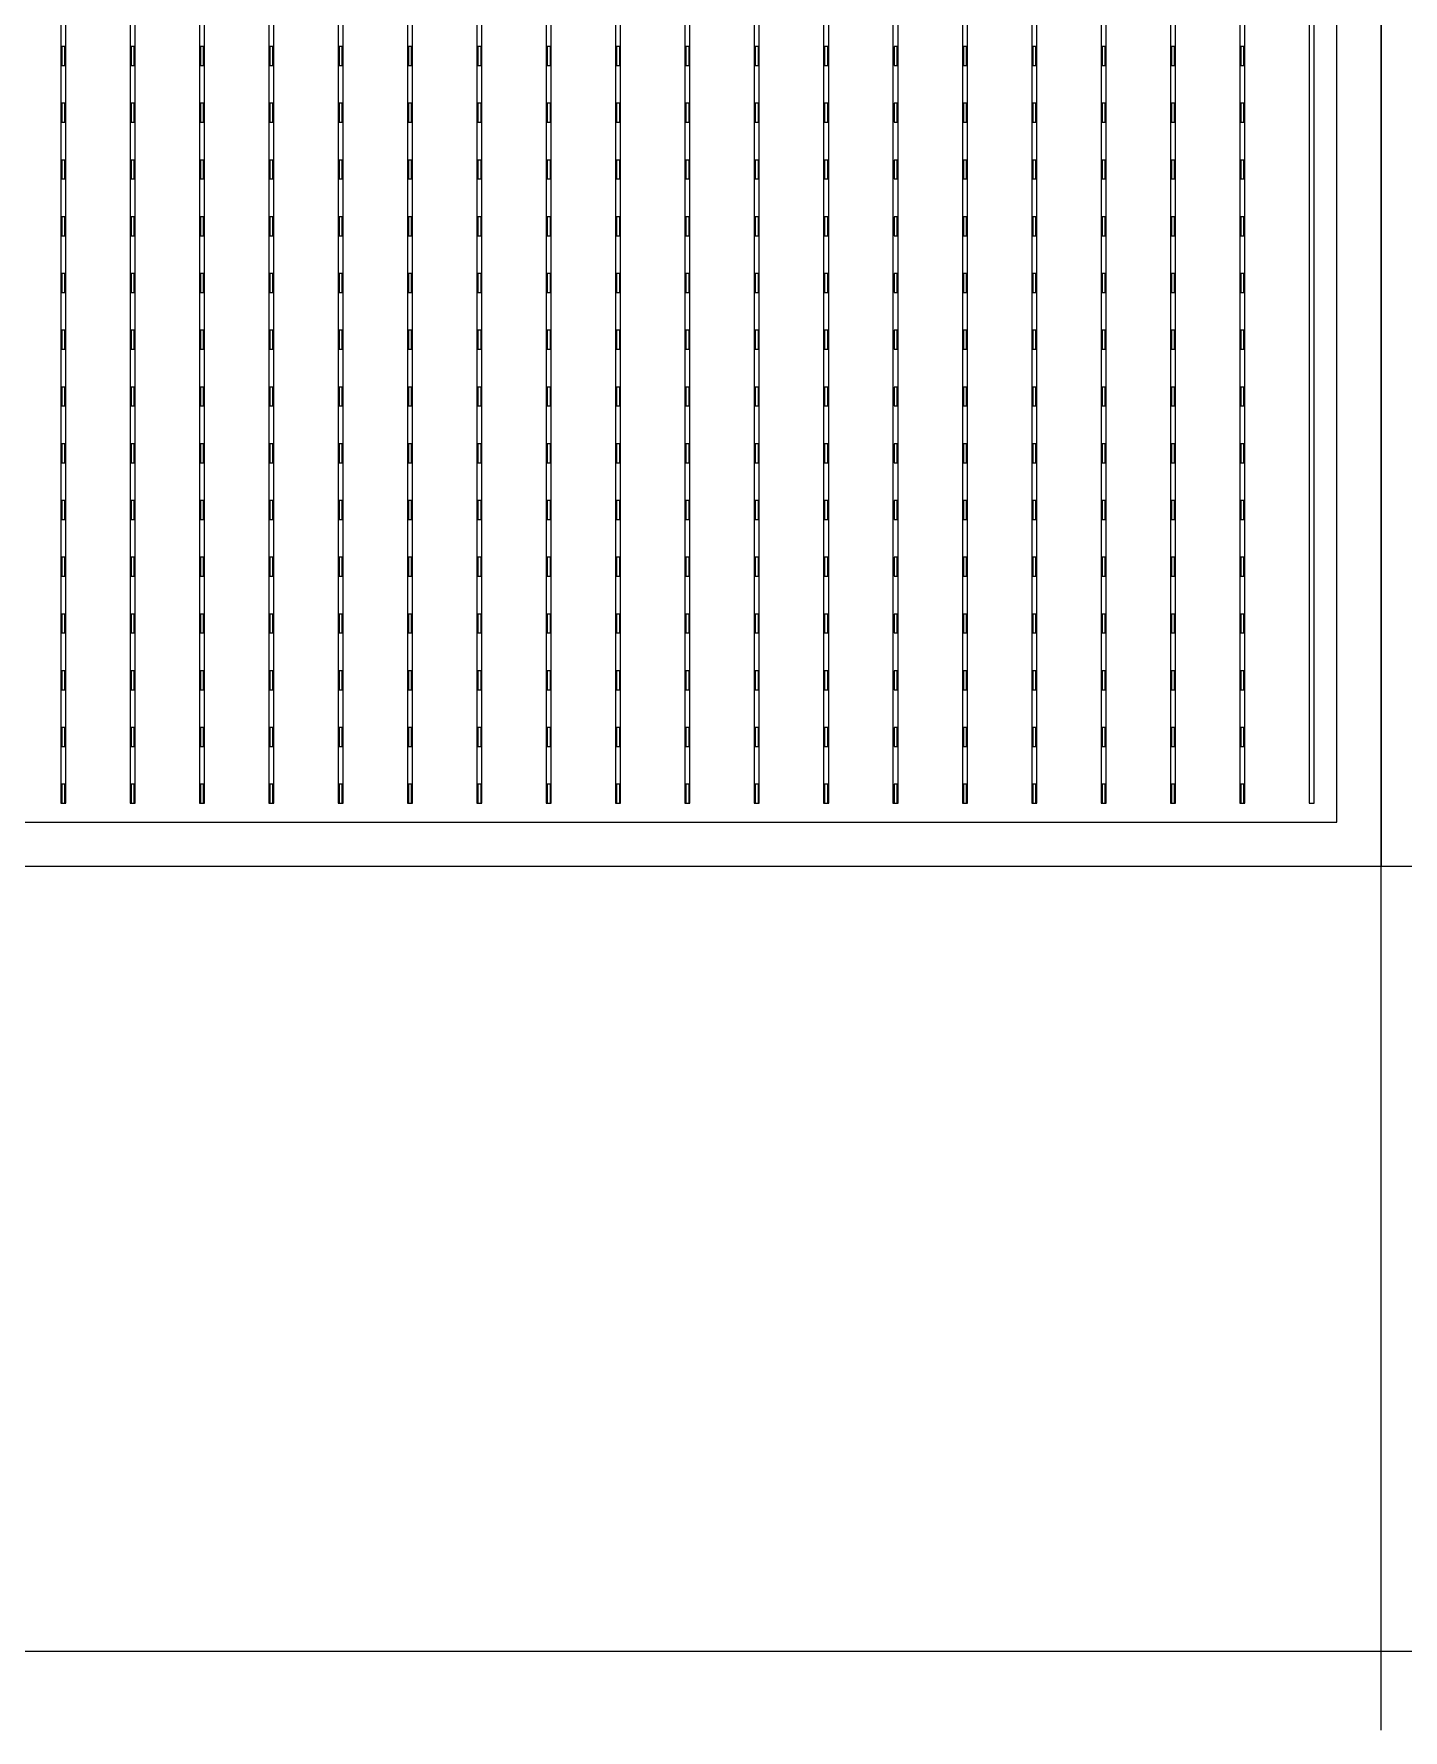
# Model space of a CAD drawing. Header units: millimetres. Extents: x -18 to 142, y -7 to 153.
# Drawn here: x 93.29 to 104.14, y -7.35 to 6.1 of the extents above; entities that cross this region are included whole.
import ezdxf

# ---------------------------------------------------------------- set-up
doc = ezdxf.new("R2010")
doc.units = ezdxf.units.MM
for name, color, linetype in [('CELLS', 5, 'Continuous'), ('CONTACT_PADS', 2, 'Continuous'), ('DICING', 4, 'Continuous'), ('FINGERS', 1, 'Continuous'), ('INSULATION', 2, 'Continuous'), ('WAFER', 1, 'Continuous')]:
    doc.layers.add(name, color=color, linetype=linetype)

msp = doc.modelspace()

# ---------------------------------------------------------------- linework, layer by layer
at = {"layer": 'CELLS'}
for points in [[(103.97, -0.5), (103.97, 20.4), (83.07, 20.4), (83.07, -0.5), (103.97, -0.5)], [(124.87, -0.5), (124.87, 20.4), (103.97, 20.4), (103.97, -0.5), (124.87, -0.5)]]:
    msp.add_lwpolyline(points, close=True, dxfattribs=at)
at = {"layer": 'CONTACT_PADS'}
for points in [[(93.533, 5.85), (93.533, 6), (93.508, 6), (93.508, 5.85), (93.533, 5.85)], [(94.083, 5.85), (94.083, 6), (94.058, 6), (94.058, 5.85), (94.083, 5.85)], [(94.633, 5.85), (94.633, 6), (94.608, 6), (94.608, 5.85), (94.633, 5.85)], [(95.183, 5.85), (95.183, 6), (95.158, 6), (95.158, 5.85), (95.183, 5.85)], [(95.733, 5.85), (95.733, 6), (95.708, 6), (95.708, 5.85), (95.733, 5.85)], [(96.283, 5.85), (96.283, 6), (96.258, 6), (96.258, 5.85), (96.283, 5.85)], [(96.833, 5.85), (96.833, 6), (96.808, 6), (96.808, 5.85), (96.833, 5.85)], [(97.383, 5.85), (97.383, 6), (97.358, 6), (97.358, 5.85), (97.383, 5.85)], [(97.933, 5.85), (97.933, 6), (97.908, 6), (97.908, 5.85), (97.933, 5.85)], [(98.483, 5.85), (98.483, 6), (98.458, 6), (98.458, 5.85), (98.483, 5.85)], [(99.033, 5.85), (99.033, 6), (99.008, 6), (99.008, 5.85), (99.033, 5.85)], [(99.583, 5.85), (99.583, 6), (99.558, 6), (99.558, 5.85), (99.583, 5.85)], [(100.133, 5.85), (100.133, 6), (100.108, 6), (100.108, 5.85), (100.133, 5.85)], [(100.683, 5.85), (100.683, 6), (100.658, 6), (100.658, 5.85), (100.683, 5.85)], [(101.233, 5.85), (101.233, 6), (101.208, 6), (101.208, 5.85), (101.233, 5.85)], [(101.783, 5.85), (101.783, 6), (101.758, 6), (101.758, 5.85), (101.783, 5.85)], [(102.333, 5.85), (102.333, 6), (102.308, 6), (102.308, 5.85), (102.333, 5.85)], [(102.883, 5.85), (102.883, 6), (102.858, 6), (102.858, 5.85), (102.883, 5.85)], [(93.533, 5.4), (93.533, 5.55), (93.508, 5.55), (93.508, 5.4), (93.533, 5.4)], [(94.083, 5.4), (94.083, 5.55), (94.058, 5.55), (94.058, 5.4), (94.083, 5.4)], [(94.633, 5.4), (94.633, 5.55), (94.608, 5.55), (94.608, 5.4), (94.633, 5.4)], [(95.183, 5.4), (95.183, 5.55), (95.158, 5.55), (95.158, 5.4), (95.183, 5.4)], [(95.733, 5.4), (95.733, 5.55), (95.708, 5.55), (95.708, 5.4), (95.733, 5.4)], [(96.283, 5.4), (96.283, 5.55), (96.258, 5.55), (96.258, 5.4), (96.283, 5.4)], [(96.833, 5.4), (96.833, 5.55), (96.808, 5.55), (96.808, 5.4), (96.833, 5.4)], [(97.383, 5.4), (97.383, 5.55), (97.358, 5.55), (97.358, 5.4), (97.383, 5.4)], [(97.933, 5.4), (97.933, 5.55), (97.908, 5.55), (97.908, 5.4), (97.933, 5.4)], [(98.483, 5.4), (98.483, 5.55), (98.458, 5.55), (98.458, 5.4), (98.483, 5.4)], [(99.033, 5.4), (99.033, 5.55), (99.008, 5.55), (99.008, 5.4), (99.033, 5.4)], [(99.583, 5.4), (99.583, 5.55), (99.558, 5.55), (99.558, 5.4), (99.583, 5.4)], [(100.133, 5.4), (100.133, 5.55), (100.108, 5.55), (100.108, 5.4), (100.133, 5.4)], [(100.683, 5.4), (100.683, 5.55), (100.658, 5.55), (100.658, 5.4), (100.683, 5.4)], [(101.233, 5.4), (101.233, 5.55), (101.208, 5.55), (101.208, 5.4), (101.233, 5.4)], [(101.783, 5.4), (101.783, 5.55), (101.758, 5.55), (101.758, 5.4), (101.783, 5.4)], [(102.333, 5.4), (102.333, 5.55), (102.308, 5.55), (102.308, 5.4), (102.333, 5.4)], [(102.883, 5.4), (102.883, 5.55), (102.858, 5.55), (102.858, 5.4), (102.883, 5.4)], [(93.533, 4.95), (93.533, 5.1), (93.508, 5.1), (93.508, 4.95), (93.533, 4.95)], [(94.083, 4.95), (94.083, 5.1), (94.058, 5.1), (94.058, 4.95), (94.083, 4.95)], [(94.633, 4.95), (94.633, 5.1), (94.608, 5.1), (94.608, 4.95), (94.633, 4.95)], [(95.183, 4.95), (95.183, 5.1), (95.158, 5.1), (95.158, 4.95), (95.183, 4.95)], [(95.733, 4.95), (95.733, 5.1), (95.708, 5.1), (95.708, 4.95), (95.733, 4.95)], [(96.283, 4.95), (96.283, 5.1), (96.258, 5.1), (96.258, 4.95), (96.283, 4.95)], [(96.833, 4.95), (96.833, 5.1), (96.808, 5.1), (96.808, 4.95), (96.833, 4.95)], [(97.383, 4.95), (97.383, 5.1), (97.358, 5.1), (97.358, 4.95), (97.383, 4.95)], [(97.933, 4.95), (97.933, 5.1), (97.908, 5.1), (97.908, 4.95), (97.933, 4.95)], [(98.483, 4.95), (98.483, 5.1), (98.458, 5.1), (98.458, 4.95), (98.483, 4.95)], [(99.033, 4.95), (99.033, 5.1), (99.008, 5.1), (99.008, 4.95), (99.033, 4.95)], [(99.583, 4.95), (99.583, 5.1), (99.558, 5.1), (99.558, 4.95), (99.583, 4.95)], [(100.133, 4.95), (100.133, 5.1), (100.108, 5.1), (100.108, 4.95), (100.133, 4.95)], [(100.683, 4.95), (100.683, 5.1), (100.658, 5.1), (100.658, 4.95), (100.683, 4.95)], [(101.233, 4.95), (101.233, 5.1), (101.208, 5.1), (101.208, 4.95), (101.233, 4.95)], [(101.783, 4.95), (101.783, 5.1), (101.758, 5.1), (101.758, 4.95), (101.783, 4.95)], [(102.333, 4.95), (102.333, 5.1), (102.308, 5.1), (102.308, 4.95), (102.333, 4.95)], [(102.883, 4.95), (102.883, 5.1), (102.858, 5.1), (102.858, 4.95), (102.883, 4.95)], [(93.533, 4.5), (93.533, 4.65), (93.508, 4.65), (93.508, 4.5), (93.533, 4.5)], [(94.083, 4.5), (94.083, 4.65), (94.058, 4.65), (94.058, 4.5), (94.083, 4.5)], [(94.633, 4.5), (94.633, 4.65), (94.608, 4.65), (94.608, 4.5), (94.633, 4.5)], [(95.183, 4.5), (95.183, 4.65), (95.158, 4.65), (95.158, 4.5), (95.183, 4.5)], [(95.733, 4.5), (95.733, 4.65), (95.708, 4.65), (95.708, 4.5), (95.733, 4.5)], [(96.283, 4.5), (96.283, 4.65), (96.258, 4.65), (96.258, 4.5), (96.283, 4.5)], [(96.833, 4.5), (96.833, 4.65), (96.808, 4.65), (96.808, 4.5), (96.833, 4.5)], [(97.383, 4.5), (97.383, 4.65), (97.358, 4.65), (97.358, 4.5), (97.383, 4.5)], [(97.933, 4.5), (97.933, 4.65), (97.908, 4.65), (97.908, 4.5), (97.933, 4.5)], [(98.483, 4.5), (98.483, 4.65), (98.458, 4.65), (98.458, 4.5), (98.483, 4.5)], [(99.033, 4.5), (99.033, 4.65), (99.008, 4.65), (99.008, 4.5), (99.033, 4.5)], [(99.583, 4.5), (99.583, 4.65), (99.558, 4.65), (99.558, 4.5), (99.583, 4.5)], [(100.133, 4.5), (100.133, 4.65), (100.108, 4.65), (100.108, 4.5), (100.133, 4.5)], [(100.683, 4.5), (100.683, 4.65), (100.658, 4.65), (100.658, 4.5), (100.683, 4.5)], [(101.233, 4.5), (101.233, 4.65), (101.208, 4.65), (101.208, 4.5), (101.233, 4.5)], [(101.783, 4.5), (101.783, 4.65), (101.758, 4.65), (101.758, 4.5), (101.783, 4.5)], [(102.333, 4.5), (102.333, 4.65), (102.308, 4.65), (102.308, 4.5), (102.333, 4.5)], [(102.883, 4.5), (102.883, 4.65), (102.858, 4.65), (102.858, 4.5), (102.883, 4.5)], [(93.533, 4.05), (93.533, 4.2), (93.508, 4.2), (93.508, 4.05), (93.533, 4.05)], [(94.083, 4.05), (94.083, 4.2), (94.058, 4.2), (94.058, 4.05), (94.083, 4.05)], [(94.633, 4.05), (94.633, 4.2), (94.608, 4.2), (94.608, 4.05), (94.633, 4.05)], [(95.183, 4.05), (95.183, 4.2), (95.158, 4.2), (95.158, 4.05), (95.183, 4.05)], [(95.733, 4.05), (95.733, 4.2), (95.708, 4.2), (95.708, 4.05), (95.733, 4.05)], [(96.283, 4.05), (96.283, 4.2), (96.258, 4.2), (96.258, 4.05), (96.283, 4.05)], [(96.833, 4.05), (96.833, 4.2), (96.808, 4.2), (96.808, 4.05), (96.833, 4.05)], [(97.383, 4.05), (97.383, 4.2), (97.358, 4.2), (97.358, 4.05), (97.383, 4.05)], [(97.933, 4.05), (97.933, 4.2), (97.908, 4.2), (97.908, 4.05), (97.933, 4.05)], [(98.483, 4.05), (98.483, 4.2), (98.458, 4.2), (98.458, 4.05), (98.483, 4.05)], [(99.033, 4.05), (99.033, 4.2), (99.008, 4.2), (99.008, 4.05), (99.033, 4.05)], [(99.583, 4.05), (99.583, 4.2), (99.558, 4.2), (99.558, 4.05), (99.583, 4.05)], [(100.133, 4.05), (100.133, 4.2), (100.108, 4.2), (100.108, 4.05), (100.133, 4.05)], [(100.683, 4.05), (100.683, 4.2), (100.658, 4.2), (100.658, 4.05), (100.683, 4.05)], [(101.233, 4.05), (101.233, 4.2), (101.208, 4.2), (101.208, 4.05), (101.233, 4.05)], [(101.783, 4.05), (101.783, 4.2), (101.758, 4.2), (101.758, 4.05), (101.783, 4.05)], [(102.333, 4.05), (102.333, 4.2), (102.308, 4.2), (102.308, 4.05), (102.333, 4.05)], [(102.883, 4.05), (102.883, 4.2), (102.858, 4.2), (102.858, 4.05), (102.883, 4.05)], [(93.533, 3.6), (93.533, 3.75), (93.508, 3.75), (93.508, 3.6), (93.533, 3.6)], [(94.083, 3.6), (94.083, 3.75), (94.058, 3.75), (94.058, 3.6), (94.083, 3.6)], [(94.633, 3.6), (94.633, 3.75), (94.608, 3.75), (94.608, 3.6), (94.633, 3.6)], [(95.183, 3.6), (95.183, 3.75), (95.158, 3.75), (95.158, 3.6), (95.183, 3.6)], [(95.733, 3.6), (95.733, 3.75), (95.708, 3.75), (95.708, 3.6), (95.733, 3.6)], [(96.283, 3.6), (96.283, 3.75), (96.258, 3.75), (96.258, 3.6), (96.283, 3.6)], [(96.833, 3.6), (96.833, 3.75), (96.808, 3.75), (96.808, 3.6), (96.833, 3.6)], [(97.383, 3.6), (97.383, 3.75), (97.358, 3.75), (97.358, 3.6), (97.383, 3.6)], [(97.933, 3.6), (97.933, 3.75), (97.908, 3.75), (97.908, 3.6), (97.933, 3.6)], [(98.483, 3.6), (98.483, 3.75), (98.458, 3.75), (98.458, 3.6), (98.483, 3.6)], [(99.033, 3.6), (99.033, 3.75), (99.008, 3.75), (99.008, 3.6), (99.033, 3.6)], [(99.583, 3.6), (99.583, 3.75), (99.558, 3.75), (99.558, 3.6), (99.583, 3.6)], [(100.133, 3.6), (100.133, 3.75), (100.108, 3.75), (100.108, 3.6), (100.133, 3.6)], [(100.683, 3.6), (100.683, 3.75), (100.658, 3.75), (100.658, 3.6), (100.683, 3.6)], [(101.233, 3.6), (101.233, 3.75), (101.208, 3.75), (101.208, 3.6), (101.233, 3.6)], [(101.783, 3.6), (101.783, 3.75), (101.758, 3.75), (101.758, 3.6), (101.783, 3.6)], [(102.333, 3.6), (102.333, 3.75), (102.308, 3.75), (102.308, 3.6), (102.333, 3.6)], [(102.883, 3.6), (102.883, 3.75), (102.858, 3.75), (102.858, 3.6), (102.883, 3.6)], [(93.533, 3.15), (93.533, 3.3), (93.508, 3.3), (93.508, 3.15), (93.533, 3.15)], [(94.083, 3.15), (94.083, 3.3), (94.058, 3.3), (94.058, 3.15), (94.083, 3.15)], [(94.633, 3.15), (94.633, 3.3), (94.608, 3.3), (94.608, 3.15), (94.633, 3.15)], [(95.183, 3.15), (95.183, 3.3), (95.158, 3.3), (95.158, 3.15), (95.183, 3.15)], [(95.733, 3.15), (95.733, 3.3), (95.708, 3.3), (95.708, 3.15), (95.733, 3.15)], [(96.283, 3.15), (96.283, 3.3), (96.258, 3.3), (96.258, 3.15), (96.283, 3.15)], [(96.833, 3.15), (96.833, 3.3), (96.808, 3.3), (96.808, 3.15), (96.833, 3.15)], [(97.383, 3.15), (97.383, 3.3), (97.358, 3.3), (97.358, 3.15), (97.383, 3.15)], [(97.933, 3.15), (97.933, 3.3), (97.908, 3.3), (97.908, 3.15), (97.933, 3.15)], [(98.483, 3.15), (98.483, 3.3), (98.458, 3.3), (98.458, 3.15), (98.483, 3.15)], [(99.033, 3.15), (99.033, 3.3), (99.008, 3.3), (99.008, 3.15), (99.033, 3.15)], [(99.583, 3.15), (99.583, 3.3), (99.558, 3.3), (99.558, 3.15), (99.583, 3.15)], [(100.133, 3.15), (100.133, 3.3), (100.108, 3.3), (100.108, 3.15), (100.133, 3.15)], [(100.683, 3.15), (100.683, 3.3), (100.658, 3.3), (100.658, 3.15), (100.683, 3.15)], [(101.233, 3.15), (101.233, 3.3), (101.208, 3.3), (101.208, 3.15), (101.233, 3.15)], [(101.783, 3.15), (101.783, 3.3), (101.758, 3.3), (101.758, 3.15), (101.783, 3.15)], [(102.333, 3.15), (102.333, 3.3), (102.308, 3.3), (102.308, 3.15), (102.333, 3.15)], [(102.883, 3.15), (102.883, 3.3), (102.858, 3.3), (102.858, 3.15), (102.883, 3.15)], [(93.533, 2.7), (93.533, 2.85), (93.508, 2.85), (93.508, 2.7), (93.533, 2.7)], [(94.083, 2.7), (94.083, 2.85), (94.058, 2.85), (94.058, 2.7), (94.083, 2.7)], [(94.633, 2.7), (94.633, 2.85), (94.608, 2.85), (94.608, 2.7), (94.633, 2.7)], [(95.183, 2.7), (95.183, 2.85), (95.158, 2.85), (95.158, 2.7), (95.183, 2.7)], [(95.733, 2.7), (95.733, 2.85), (95.708, 2.85), (95.708, 2.7), (95.733, 2.7)], [(96.283, 2.7), (96.283, 2.85), (96.258, 2.85), (96.258, 2.7), (96.283, 2.7)], [(96.833, 2.7), (96.833, 2.85), (96.808, 2.85), (96.808, 2.7), (96.833, 2.7)], [(97.383, 2.7), (97.383, 2.85), (97.358, 2.85), (97.358, 2.7), (97.383, 2.7)], [(97.933, 2.7), (97.933, 2.85), (97.908, 2.85), (97.908, 2.7), (97.933, 2.7)], [(98.483, 2.7), (98.483, 2.85), (98.458, 2.85), (98.458, 2.7), (98.483, 2.7)], [(99.033, 2.7), (99.033, 2.85), (99.008, 2.85), (99.008, 2.7), (99.033, 2.7)], [(99.583, 2.7), (99.583, 2.85), (99.558, 2.85), (99.558, 2.7), (99.583, 2.7)], [(100.133, 2.7), (100.133, 2.85), (100.108, 2.85), (100.108, 2.7), (100.133, 2.7)], [(100.683, 2.7), (100.683, 2.85), (100.658, 2.85), (100.658, 2.7), (100.683, 2.7)], [(101.233, 2.7), (101.233, 2.85), (101.208, 2.85), (101.208, 2.7), (101.233, 2.7)], [(101.783, 2.7), (101.783, 2.85), (101.758, 2.85), (101.758, 2.7), (101.783, 2.7)], [(102.333, 2.7), (102.333, 2.85), (102.308, 2.85), (102.308, 2.7), (102.333, 2.7)], [(102.883, 2.7), (102.883, 2.85), (102.858, 2.85), (102.858, 2.7), (102.883, 2.7)], [(93.533, 2.25), (93.533, 2.4), (93.508, 2.4), (93.508, 2.25), (93.533, 2.25)], [(94.083, 2.25), (94.083, 2.4), (94.058, 2.4), (94.058, 2.25), (94.083, 2.25)], [(94.633, 2.25), (94.633, 2.4), (94.608, 2.4), (94.608, 2.25), (94.633, 2.25)], [(95.183, 2.25), (95.183, 2.4), (95.158, 2.4), (95.158, 2.25), (95.183, 2.25)], [(95.733, 2.25), (95.733, 2.4), (95.708, 2.4), (95.708, 2.25), (95.733, 2.25)], [(96.283, 2.25), (96.283, 2.4), (96.258, 2.4), (96.258, 2.25), (96.283, 2.25)], [(96.833, 2.25), (96.833, 2.4), (96.808, 2.4), (96.808, 2.25), (96.833, 2.25)], [(97.383, 2.25), (97.383, 2.4), (97.358, 2.4), (97.358, 2.25), (97.383, 2.25)], [(97.933, 2.25), (97.933, 2.4), (97.908, 2.4), (97.908, 2.25), (97.933, 2.25)], [(98.483, 2.25), (98.483, 2.4), (98.458, 2.4), (98.458, 2.25), (98.483, 2.25)], [(99.033, 2.25), (99.033, 2.4), (99.008, 2.4), (99.008, 2.25), (99.033, 2.25)], [(99.583, 2.25), (99.583, 2.4), (99.558, 2.4), (99.558, 2.25), (99.583, 2.25)], [(100.133, 2.25), (100.133, 2.4), (100.108, 2.4), (100.108, 2.25), (100.133, 2.25)], [(100.683, 2.25), (100.683, 2.4), (100.658, 2.4), (100.658, 2.25), (100.683, 2.25)], [(101.233, 2.25), (101.233, 2.4), (101.208, 2.4), (101.208, 2.25), (101.233, 2.25)], [(101.783, 2.25), (101.783, 2.4), (101.758, 2.4), (101.758, 2.25), (101.783, 2.25)], [(102.333, 2.25), (102.333, 2.4), (102.308, 2.4), (102.308, 2.25), (102.333, 2.25)], [(102.883, 2.25), (102.883, 2.4), (102.858, 2.4), (102.858, 2.25), (102.883, 2.25)], [(93.533, 1.8), (93.533, 1.95), (93.508, 1.95), (93.508, 1.8), (93.533, 1.8)], [(94.083, 1.8), (94.083, 1.95), (94.058, 1.95), (94.058, 1.8), (94.083, 1.8)], [(94.633, 1.8), (94.633, 1.95), (94.608, 1.95), (94.608, 1.8), (94.633, 1.8)], [(95.183, 1.8), (95.183, 1.95), (95.158, 1.95), (95.158, 1.8), (95.183, 1.8)], [(95.733, 1.8), (95.733, 1.95), (95.708, 1.95), (95.708, 1.8), (95.733, 1.8)], [(96.283, 1.8), (96.283, 1.95), (96.258, 1.95), (96.258, 1.8), (96.283, 1.8)], [(96.833, 1.8), (96.833, 1.95), (96.808, 1.95), (96.808, 1.8), (96.833, 1.8)], [(97.383, 1.8), (97.383, 1.95), (97.358, 1.95), (97.358, 1.8), (97.383, 1.8)], [(97.933, 1.8), (97.933, 1.95), (97.908, 1.95), (97.908, 1.8), (97.933, 1.8)], [(98.483, 1.8), (98.483, 1.95), (98.458, 1.95), (98.458, 1.8), (98.483, 1.8)], [(99.033, 1.8), (99.033, 1.95), (99.008, 1.95), (99.008, 1.8), (99.033, 1.8)], [(99.583, 1.8), (99.583, 1.95), (99.558, 1.95), (99.558, 1.8), (99.583, 1.8)], [(100.133, 1.8), (100.133, 1.95), (100.108, 1.95), (100.108, 1.8), (100.133, 1.8)], [(100.683, 1.8), (100.683, 1.95), (100.658, 1.95), (100.658, 1.8), (100.683, 1.8)], [(101.233, 1.8), (101.233, 1.95), (101.208, 1.95), (101.208, 1.8), (101.233, 1.8)], [(101.783, 1.8), (101.783, 1.95), (101.758, 1.95), (101.758, 1.8), (101.783, 1.8)], [(102.333, 1.8), (102.333, 1.95), (102.308, 1.95), (102.308, 1.8), (102.333, 1.8)], [(102.883, 1.8), (102.883, 1.95), (102.858, 1.95), (102.858, 1.8), (102.883, 1.8)], [(93.533, 1.35), (93.533, 1.5), (93.508, 1.5), (93.508, 1.35), (93.533, 1.35)], [(94.083, 1.35), (94.083, 1.5), (94.058, 1.5), (94.058, 1.35), (94.083, 1.35)], [(94.633, 1.35), (94.633, 1.5), (94.608, 1.5), (94.608, 1.35), (94.633, 1.35)], [(95.183, 1.35), (95.183, 1.5), (95.158, 1.5), (95.158, 1.35), (95.183, 1.35)], [(95.733, 1.35), (95.733, 1.5), (95.708, 1.5), (95.708, 1.35), (95.733, 1.35)], [(96.283, 1.35), (96.283, 1.5), (96.258, 1.5), (96.258, 1.35), (96.283, 1.35)], [(96.833, 1.35), (96.833, 1.5), (96.808, 1.5), (96.808, 1.35), (96.833, 1.35)], [(97.383, 1.35), (97.383, 1.5), (97.358, 1.5), (97.358, 1.35), (97.383, 1.35)], [(97.933, 1.35), (97.933, 1.5), (97.908, 1.5), (97.908, 1.35), (97.933, 1.35)], [(98.483, 1.35), (98.483, 1.5), (98.458, 1.5), (98.458, 1.35), (98.483, 1.35)], [(99.033, 1.35), (99.033, 1.5), (99.008, 1.5), (99.008, 1.35), (99.033, 1.35)], [(99.583, 1.35), (99.583, 1.5), (99.558, 1.5), (99.558, 1.35), (99.583, 1.35)], [(100.133, 1.35), (100.133, 1.5), (100.108, 1.5), (100.108, 1.35), (100.133, 1.35)], [(100.683, 1.35), (100.683, 1.5), (100.658, 1.5), (100.658, 1.35), (100.683, 1.35)], [(101.233, 1.35), (101.233, 1.5), (101.208, 1.5), (101.208, 1.35), (101.233, 1.35)], [(101.783, 1.35), (101.783, 1.5), (101.758, 1.5), (101.758, 1.35), (101.783, 1.35)], [(102.333, 1.35), (102.333, 1.5), (102.308, 1.5), (102.308, 1.35), (102.333, 1.35)], [(102.883, 1.35), (102.883, 1.5), (102.858, 1.5), (102.858, 1.35), (102.883, 1.35)], [(93.533, 0.9), (93.533, 1.05), (93.508, 1.05), (93.508, 0.9), (93.533, 0.9)], [(94.083, 0.9), (94.083, 1.05), (94.058, 1.05), (94.058, 0.9), (94.083, 0.9)], [(94.633, 0.9), (94.633, 1.05), (94.608, 1.05), (94.608, 0.9), (94.633, 0.9)], [(95.183, 0.9), (95.183, 1.05), (95.158, 1.05), (95.158, 0.9), (95.183, 0.9)], [(95.733, 0.9), (95.733, 1.05), (95.708, 1.05), (95.708, 0.9), (95.733, 0.9)], [(96.283, 0.9), (96.283, 1.05), (96.258, 1.05), (96.258, 0.9), (96.283, 0.9)], [(96.833, 0.9), (96.833, 1.05), (96.808, 1.05), (96.808, 0.9), (96.833, 0.9)], [(97.383, 0.9), (97.383, 1.05), (97.358, 1.05), (97.358, 0.9), (97.383, 0.9)], [(97.933, 0.9), (97.933, 1.05), (97.908, 1.05), (97.908, 0.9), (97.933, 0.9)], [(98.483, 0.9), (98.483, 1.05), (98.458, 1.05), (98.458, 0.9), (98.483, 0.9)], [(99.033, 0.9), (99.033, 1.05), (99.008, 1.05), (99.008, 0.9), (99.033, 0.9)], [(99.583, 0.9), (99.583, 1.05), (99.558, 1.05), (99.558, 0.9), (99.583, 0.9)], [(100.133, 0.9), (100.133, 1.05), (100.108, 1.05), (100.108, 0.9), (100.133, 0.9)], [(100.683, 0.9), (100.683, 1.05), (100.658, 1.05), (100.658, 0.9), (100.683, 0.9)], [(101.233, 0.9), (101.233, 1.05), (101.208, 1.05), (101.208, 0.9), (101.233, 0.9)], [(101.783, 0.9), (101.783, 1.05), (101.758, 1.05), (101.758, 0.9), (101.783, 0.9)], [(102.333, 0.9), (102.333, 1.05), (102.308, 1.05), (102.308, 0.9), (102.333, 0.9)], [(102.883, 0.9), (102.883, 1.05), (102.858, 1.05), (102.858, 0.9), (102.883, 0.9)], [(93.533, 0.45), (93.533, 0.6), (93.508, 0.6), (93.508, 0.45), (93.533, 0.45)], [(94.083, 0.45), (94.083, 0.6), (94.058, 0.6), (94.058, 0.45), (94.083, 0.45)], [(94.633, 0.45), (94.633, 0.6), (94.608, 0.6), (94.608, 0.45), (94.633, 0.45)], [(95.183, 0.45), (95.183, 0.6), (95.158, 0.6), (95.158, 0.45), (95.183, 0.45)], [(95.733, 0.45), (95.733, 0.6), (95.708, 0.6), (95.708, 0.45), (95.733, 0.45)], [(96.283, 0.45), (96.283, 0.6), (96.258, 0.6), (96.258, 0.45), (96.283, 0.45)], [(96.833, 0.45), (96.833, 0.6), (96.808, 0.6), (96.808, 0.45), (96.833, 0.45)], [(97.383, 0.45), (97.383, 0.6), (97.358, 0.6), (97.358, 0.45), (97.383, 0.45)], [(97.933, 0.45), (97.933, 0.6), (97.908, 0.6), (97.908, 0.45), (97.933, 0.45)], [(98.483, 0.45), (98.483, 0.6), (98.458, 0.6), (98.458, 0.45), (98.483, 0.45)], [(99.033, 0.45), (99.033, 0.6), (99.008, 0.6), (99.008, 0.45), (99.033, 0.45)], [(99.583, 0.45), (99.583, 0.6), (99.558, 0.6), (99.558, 0.45), (99.583, 0.45)], [(100.133, 0.45), (100.133, 0.6), (100.108, 0.6), (100.108, 0.45), (100.133, 0.45)], [(100.683, 0.45), (100.683, 0.6), (100.658, 0.6), (100.658, 0.45), (100.683, 0.45)], [(101.233, 0.45), (101.233, 0.6), (101.208, 0.6), (101.208, 0.45), (101.233, 0.45)], [(101.783, 0.45), (101.783, 0.6), (101.758, 0.6), (101.758, 0.45), (101.783, 0.45)], [(102.333, 0.45), (102.333, 0.6), (102.308, 0.6), (102.308, 0.45), (102.333, 0.45)], [(102.883, 0.45), (102.883, 0.6), (102.858, 0.6), (102.858, 0.45), (102.883, 0.45)], [(93.533, 0), (93.533, 0.15), (93.508, 0.15), (93.508, 0), (93.533, 0)], [(94.083, 0), (94.083, 0.15), (94.058, 0.15), (94.058, 0), (94.083, 0)], [(94.633, 0), (94.633, 0.15), (94.608, 0.15), (94.608, 0), (94.633, 0)], [(95.183, 0), (95.183, 0.15), (95.158, 0.15), (95.158, 0), (95.183, 0)], [(95.733, 0), (95.733, 0.15), (95.708, 0.15), (95.708, 0), (95.733, 0)], [(96.283, 0), (96.283, 0.15), (96.258, 0.15), (96.258, 0), (96.283, 0)], [(96.833, 0), (96.833, 0.15), (96.808, 0.15), (96.808, 0), (96.833, 0)], [(97.383, 0), (97.383, 0.15), (97.358, 0.15), (97.358, 0), (97.383, 0)], [(97.933, 0), (97.933, 0.15), (97.908, 0.15), (97.908, 0), (97.933, 0)], [(98.483, 0), (98.483, 0.15), (98.458, 0.15), (98.458, 0), (98.483, 0)], [(99.033, 0), (99.033, 0.15), (99.008, 0.15), (99.008, 0), (99.033, 0)], [(99.583, 0), (99.583, 0.15), (99.558, 0.15), (99.558, 0), (99.583, 0)], [(100.133, 0), (100.133, 0.15), (100.108, 0.15), (100.108, 0), (100.133, 0)], [(100.683, 0), (100.683, 0.15), (100.658, 0.15), (100.658, 0), (100.683, 0)], [(101.233, 0), (101.233, 0.15), (101.208, 0.15), (101.208, 0), (101.233, 0)], [(101.783, 0), (101.783, 0.15), (101.758, 0.15), (101.758, 0), (101.783, 0)], [(102.333, 0), (102.333, 0.15), (102.308, 0.15), (102.308, 0), (102.333, 0)], [(102.883, 0), (102.883, 0.15), (102.858, 0.15), (102.858, 0), (102.883, 0)]]:
    msp.add_lwpolyline(points, close=True, dxfattribs=at)
at = {"layer": 'DICING'}
for p, q in [((103.97, -7.35), (103.97, 152.65)), ((103.97, -7.35), (103.97, 152.65)), ((103.97, -7.35), (103.97, 152.65)), ((103.97, -7.35), (103.97, 152.65)), ((103.97, -7.35), (103.97, 152.65)), ((103.97, -7.35), (103.97, 152.65)), ((103.97, -7.35), (103.97, 131.75)), ((103.97, -7.35), (103.97, 131.75)), ((103.97, -7.35), (103.97, 131.75)), ((103.97, -7.35), (103.97, 131.75)), ((103.97, -7.35), (103.97, 131.75)), ((103.97, -7.35), (103.97, 131.75)), ((103.97, -7.35), (103.97, 110.85)), ((103.97, -7.35), (103.97, 110.85)), ((103.97, -7.35), (103.97, 110.85)), ((103.97, -7.35), (103.97, 110.85)), ((103.97, -7.35), (103.97, 110.85)), ((103.97, -7.35), (103.97, 110.85)), ((103.97, -7.35), (103.97, 89.95)), ((103.97, -7.35), (103.97, 89.95)), ((103.97, -7.35), (103.97, 89.95)), ((103.97, -7.35), (103.97, 89.95)), ((103.97, -7.35), (103.97, 89.95)), ((103.97, -7.35), (103.97, 89.95)), ((103.97, -7.35), (103.97, 69.05)), ((103.97, -7.35), (103.97, 69.05)), ((103.97, -7.35), (103.97, 69.05)), ((103.97, -7.35), (103.97, 69.05)), ((103.97, -7.35), (103.97, 69.05)), ((103.97, -7.35), (103.97, 69.05)), ((103.97, -7.35), (103.97, 48.15)), ((103.97, -7.35), (103.97, 48.15)), ((103.97, -7.35), (103.97, 48.15)), ((103.97, -7.35), (103.97, 48.15)), ((103.97, -7.35), (103.97, 48.15)), ((103.97, -7.35), (103.97, 48.15)), ((103.97, -7.35), (103.97, 27.25)), ((103.97, -7.35), (103.97, 27.25)), ((-17.83, -0.5), (100.37, -0.5)), ((-17.83, -0.5), (121.27, -0.5)), ((-17.83, -0.5), (142.17, -0.5)), ((-17.83, -0.5), (142.17, -0.5)), ((-17.83, -0.5), (142.17, -0.5)), ((-17.83, -0.5), (142.17, -0.5)), ((-17.83, -0.5), (142.17, -0.5)), ((-17.83, -0.5), (142.17, -0.5)), ((-17.83, -0.5), (142.17, -0.5)), ((-17.83, -0.5), (142.17, -0.5)), ((-17.83, -0.5), (142.17, -0.5)), ((-17.83, -0.5), (142.17, -0.5)), ((-17.83, -0.5), (142.17, -0.5)), ((-17.83, -0.5), (142.17, -0.5)), ((-17.83, -0.5), (142.17, -0.5)), ((-17.83, -0.5), (142.17, -0.5)), ((-17.83, -0.5), (142.17, -0.5)), ((-17.83, -0.5), (142.17, -0.5)), ((-17.83, -0.5), (142.17, -0.5)), ((-17.83, -0.5), (142.17, -0.5)), ((-17.83, -0.5), (142.17, -0.5)), ((-17.83, -0.5), (142.17, -0.5)), ((-17.83, -0.5), (142.17, -0.5)), ((-17.83, -0.5), (142.17, -0.5)), ((-17.83, -0.5), (142.17, -0.5)), ((-17.83, -0.5), (142.17, -0.5)), ((-17.83, -0.5), (142.17, -0.5)), ((-17.83, -0.5), (142.17, -0.5)), ((-17.83, -0.5), (142.17, -0.5)), ((-17.83, -0.5), (142.17, -0.5)), ((-17.83, -0.5), (142.17, -0.5)), ((-17.83, -0.5), (142.17, -0.5)), ((-17.83, -0.5), (142.17, -0.5)), ((-17.83, -0.5), (142.17, -0.5)), ((-17.83, -0.5), (142.17, -0.5)), ((-17.83, -0.5), (142.17, -0.5)), ((-17.83, -0.5), (142.17, -0.5)), ((-17.83, -0.5), (142.17, -0.5)), ((-17.83, -0.5), (142.17, -0.5))]:
    msp.add_line(p, q, dxfattribs=at)
at = {"layer": 'FINGERS'}
for points in [[(93.54, 0), (93.54, 19.9), (93.5, 19.9), (93.5, 0), (93.54, 0)], [(94.09, 0), (94.09, 19.9), (94.05, 19.9), (94.05, 0), (94.09, 0)], [(94.64, 0), (94.64, 19.9), (94.6, 19.9), (94.6, 0), (94.64, 0)], [(95.19, 0), (95.19, 19.9), (95.15, 19.9), (95.15, 0), (95.19, 0)], [(95.74, 0), (95.74, 19.9), (95.7, 19.9), (95.7, 0), (95.74, 0)], [(96.29, 0), (96.29, 19.9), (96.25, 19.9), (96.25, 0), (96.29, 0)], [(96.84, 0), (96.84, 19.9), (96.8, 19.9), (96.8, 0), (96.84, 0)], [(97.39, 0), (97.39, 19.9), (97.35, 19.9), (97.35, 0), (97.39, 0)], [(97.94, 0), (97.94, 19.9), (97.9, 19.9), (97.9, 0), (97.94, 0)], [(98.49, 0), (98.49, 19.9), (98.45, 19.9), (98.45, 0), (98.49, 0)], [(99.04, 0), (99.04, 19.9), (99, 19.9), (99, 0), (99.04, 0)], [(99.59, 0), (99.59, 19.9), (99.55, 19.9), (99.55, 0), (99.59, 0)], [(100.14, 0), (100.14, 19.9), (100.1, 19.9), (100.1, 0), (100.14, 0)], [(100.69, 0), (100.69, 19.9), (100.65, 19.9), (100.65, 0), (100.69, 0)], [(101.24, 0), (101.24, 19.9), (101.2, 19.9), (101.2, 0), (101.24, 0)], [(101.79, 0), (101.79, 19.9), (101.75, 19.9), (101.75, 0), (101.79, 0)], [(102.34, 0), (102.34, 19.9), (102.3, 19.9), (102.3, 0), (102.34, 0)], [(102.89, 0), (102.89, 19.9), (102.85, 19.9), (102.85, 0), (102.89, 0)], [(103.44, 0), (103.44, 19.9), (103.4, 19.9), (103.4, 0), (103.44, 0)]]:
    msp.add_lwpolyline(points, close=True, dxfattribs=at)
at = {"layer": 'INSULATION'}
msp.add_lwpolyline([(103.62, -0.15), (103.62, 20.05), (83.42, 20.05), (83.42, -0.15), (103.62, -0.15)], close=True, dxfattribs=at)
at = {"layer": 'WAFER'}
msp.add_lwpolyline([(-16.136, -6.725), (140.476, -6.725), (141.545, -5.656), (141.545, 150.956), (140.476, 152.025), (-16.136, 152.025), (-17.205, 150.956), (-17.205, -5.656), (-16.136, -6.725)], close=True, dxfattribs=at)

doc.saveas('drawing.dxf')
